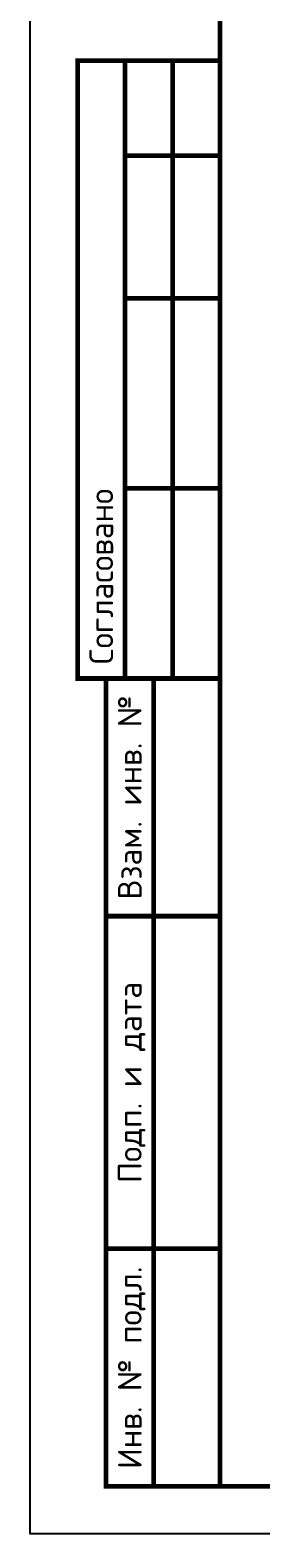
# Model space of a CAD drawing. Header units: millimetres. Extents: x -112426 to 6776, y 1218 to 38707.
# Drawn here: x 2139.2 to 2163.5, y 2270.4 to 2428.7 of the extents above; entities that cross this region are included whole.
import ezdxf
from ezdxf.enums import TextEntityAlignment as Align

# ---------------------------------------------------------------- set-up
doc = ezdxf.new("R2010")
doc.units = ezdxf.units.MM
doc.layers.add('Размеры на чертеже', color=250, linetype='Continuous', lineweight=25)
doc.styles.add('-ISOCPEUR-', font='isocpeur.ttf')

# ---------------------------------------------------------------- blocks, each defined once
blk = doc.blocks.new('*U154')
blk.add_lwpolyline([(0, 0), (420, 0), (420, -297), (0, -297)], close=True)
at = {"const_width": 0.5}
blk.add_lwpolyline([(20, -5), (415, -5), (415, -292), (20, -292)], close=True, dxfattribs=at)
for points in [[(20, -207), (5, -207), (5, -142), (20, -142)], [(10, -142), (10, -207)], [(15, -142), (15, -207)], [(10, -152), (20, -152)], [(10, -167), (20, -167)], [(10, -187), (20, -187)], [(20, -292), (8, -292), (8, -207), (20, -207)], [(13, -207), (13, -292)], [(8, -232), (20, -232)], [(8, -267), (20, -267)]]:
    blk.add_lwpolyline(points, dxfattribs=at)
at = {"style": '-ISOCPEUR-'}
blk.add_text('Согласовано', height=2.5, rotation=90, dxfattribs=at).set_placement((7.5, -205.5), align=Align.MIDDLE_LEFT)
for s, p in [('Взам. инв. №', (10.5, -219.5)), ('Подп. и дата', (10.5, -249.5)), ('Инв. № подл.', (10.5, -279.5))]:
    blk.add_text(s, height=2.5, rotation=90, dxfattribs=at).set_placement(p, align=Align.MIDDLE_CENTER)
blk.add_attdef('РАЗРАБОТАЛ', text='', height=2.5, dxfattribs=at).set_placement((250.5, -264.22), align=Align.MIDDLE_LEFT)
at = {"style": '-ISOCPEUR-', "flags": 8}
for tag, height, p in [('ДАТА', 2.5, (290.07, -264.4)), ('ДАТА1', 2.5, (290.07, -269.4)), ('ЛИСТ', 3, (386.39, -271.92)), ('ЛИСТОВ', 3, (403.89, -271.92)), ('ФОРМАТ', 3, (380.97, -294.75))]:
    blk.add_attdef(tag, text='', height=height, dxfattribs=at).set_placement(p, align=Align.MIDDLE_CENTER)
at = {"style": '-ISOCPEUR-'}
blk.add_attdef('ПРОВЕРИЛ', (250.75, -270.73), '', height=2.5, dxfattribs=at)
at = {"style": '-ISOCPEUR-', "flags": 8}
blk.add_attdef('ИМЯ_ЧЕРТЕЖА_001', (321.33, -285.18), '', height=3, dxfattribs=at)

msp = doc.modelspace()

# ---------------------------------------------------------------- block references
at = {"layer": 'Размеры на чертеже', "lineweight": 90}
msp.add_blockref('*U154', (2139.152, 2567.428), dxfattribs=at)

doc.saveas('drawing.dxf')
